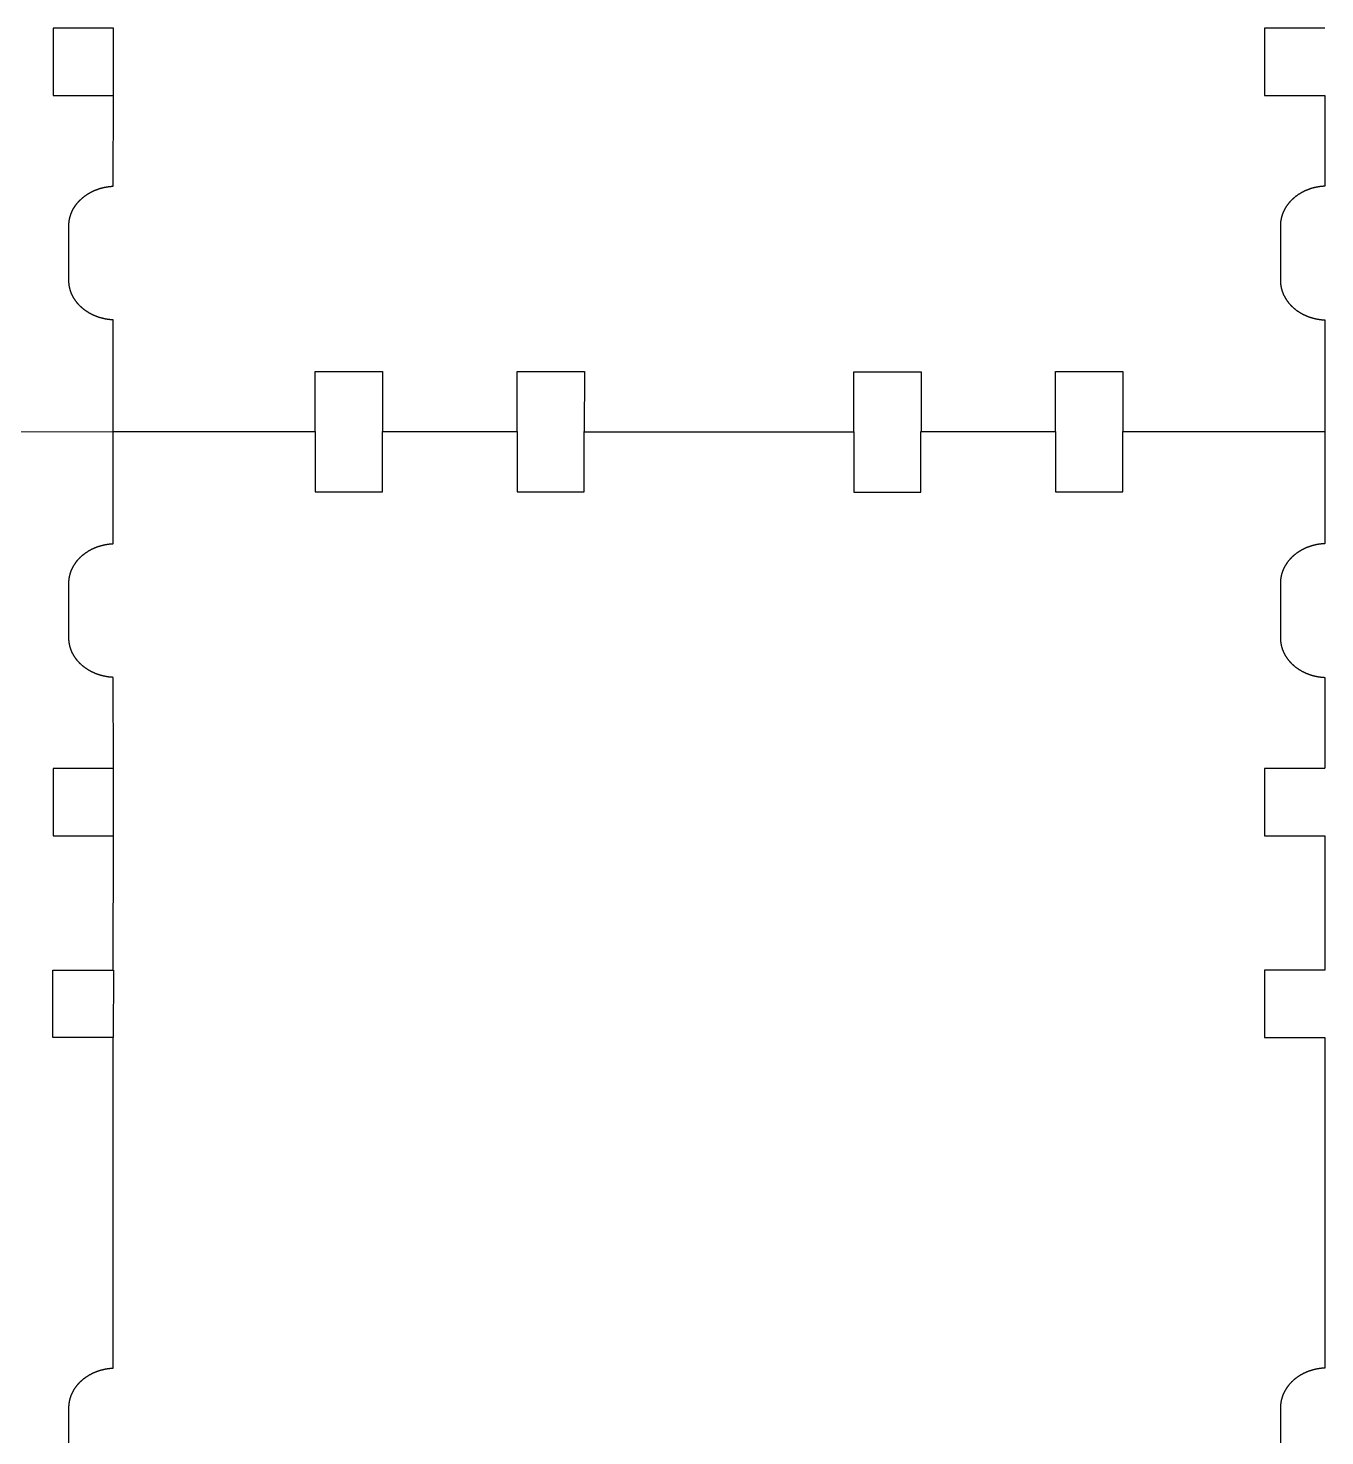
# Model space of a CAD drawing. Extents: x 0 to 268, y 0 to 354.
# Drawn here: x 194.5 to 259, y 70 to 140.1 of the extents above; entities that cross this region are included whole.
import ezdxf

# ---------------------------------------------------------------- set-up
doc = ezdxf.new("R2010")
doc.units = 0
doc.layers.get('DEFPOINTS').update_dxf_attribs({"color": 18, "linetype": 'CONTINUOUS'})

msp = doc.modelspace()

# ---------------------------------------------------------------- linework, layer by layer
at = {"layer": 'DEFPOINTS'}
msp.add_lwpolyline([(198.737, 140.075), (195.736, 140.075), (195.736, 136.728), (198.736, 136.728)], close=True, dxfattribs=at)
for points in [[(259.031, 140.075), (256.031, 140.075), (256.031, 136.728), (259.031, 136.728), (259.027, 132.211), (259.013, 132.21), (258.998, 132.21), (258.984, 132.209), (258.97, 132.208), (258.955, 132.207), (258.941, 132.206), (258.927, 132.205), (258.912, 132.203), (258.898, 132.202), (258.884, 132.201), (258.87, 132.199), (258.855, 132.198), (258.841, 132.196), (258.827, 132.194), (258.813, 132.193), (258.799, 132.191), (258.785, 132.189), (258.771, 132.187), (258.757, 132.185), (258.743, 132.183), (258.729, 132.181), (258.715, 132.179), (258.701, 132.177), (258.688, 132.174), (258.674, 132.172), (258.66, 132.169), (258.646, 132.167), (258.632, 132.164), (258.619, 132.161), (258.605, 132.159), (258.592, 132.156), (258.578, 132.153), (258.564, 132.15), (258.551, 132.147), (258.537, 132.144), (258.524, 132.141), (258.51, 132.138), (258.497, 132.134), (258.484, 132.131), (258.47, 132.128), (258.457, 132.124), (258.444, 132.121), (258.431, 132.117), (258.417, 132.113), (258.404, 132.11), (258.391, 132.106), (258.378, 132.102), (258.365, 132.098), (258.352, 132.094), (258.339, 132.09), (258.326, 132.086), (258.313, 132.082), (258.3, 132.078), (258.287, 132.073), (258.275, 132.069), (258.262, 132.065), (258.249, 132.06), (258.236, 132.056), (258.224, 132.051), (258.211, 132.046), (258.199, 132.042), (258.186, 132.037), (258.174, 132.032), (258.161, 132.027), (258.149, 132.022), (258.136, 132.017), (258.124, 132.012), (258.112, 132.007), (258.1, 132.002), (258.087, 131.996), (258.075, 131.991), (258.063, 131.986), (258.051, 131.98), (258.039, 131.975), (258.027, 131.969), (258.015, 131.964), (258.003, 131.958), (257.991, 131.952), (257.979, 131.947), (257.968, 131.941), (257.956, 131.935), (257.944, 131.929), (257.933, 131.923), (257.921, 131.917), (257.909, 131.911), (257.898, 131.905), (257.887, 131.899), (257.875, 131.892), (257.864, 131.886), (257.852, 131.88), (257.841, 131.873), (257.83, 131.867), (257.819, 131.86), (257.808, 131.854), (257.797, 131.847), (257.785, 131.84), (257.774, 131.833), (257.764, 131.827), (257.753, 131.82), (257.742, 131.813), (257.731, 131.806), (257.72, 131.799), (257.71, 131.792), (257.699, 131.785), (257.688, 131.778), (257.678, 131.77), (257.667, 131.763), (257.657, 131.756), (257.646, 131.748), (257.636, 131.741), (257.626, 131.734), (257.616, 131.726), (257.605, 131.718), (257.595, 131.711), (257.585, 131.703), (257.575, 131.696), (257.565, 131.688), (257.555, 131.68), (257.545, 131.672), (257.536, 131.664), (257.526, 131.656), (257.516, 131.648), (257.507, 131.64), (257.497, 131.632), (257.487, 131.624), (257.478, 131.616), (257.469, 131.608), (257.459, 131.599), (257.45, 131.591), (257.441, 131.583), (257.431, 131.574), (257.422, 131.566), (257.413, 131.557), (257.404, 131.549), (257.395, 131.54), (257.386, 131.531), (257.378, 131.523), (257.369, 131.514), (257.36, 131.505), (257.351, 131.496), (257.343, 131.488), (257.334, 131.479), (257.326, 131.47), (257.317, 131.461), (257.309, 131.452), (257.301, 131.443), (257.292, 131.434), (257.284, 131.424), (257.276, 131.415), (257.268, 131.406), (257.26, 131.397), (257.252, 131.387), (257.244, 131.378), (257.236, 131.369), (257.229, 131.359), (257.221, 131.35), (257.213, 131.34), (257.206, 131.331), (257.198, 131.321), (257.191, 131.311), (257.183, 131.302), (257.176, 131.292), (257.169, 131.282), (257.162, 131.272), (257.155, 131.263), (257.148, 131.253), (257.141, 131.243), (257.134, 131.233), (257.127, 131.223), (257.12, 131.213), (257.113, 131.203), (257.107, 131.193), (257.1, 131.182), (257.094, 131.172), (257.087, 131.162), (257.081, 131.152), (257.075, 131.142), (257.068, 131.131), (257.062, 131.121), (257.056, 131.111), (257.05, 131.1), (257.044, 131.09), (257.038, 131.079), (257.033, 131.069), (257.027, 131.058), (257.021, 131.047), (257.016, 131.037), (257.01, 131.026), (257.005, 131.016), (256.999, 131.005), (256.994, 130.994), (256.989, 130.983), (256.983, 130.972), (256.978, 130.962), (256.973, 130.951), (256.968, 130.94), (256.964, 130.929), (256.959, 130.918), (256.954, 130.907), (256.949, 130.896), (256.945, 130.885), (256.94, 130.874), (256.936, 130.862), (256.932, 130.851), (256.927, 130.84), (256.923, 130.829), (256.919, 130.818), (256.915, 130.806), (256.911, 130.795), (256.907, 130.784), (256.903, 130.772), (256.9, 130.761), (256.896, 130.75), (256.892, 130.738), (256.889, 130.727), (256.886, 130.715), (256.882, 130.704), (256.879, 130.692), (256.876, 130.68), (256.873, 130.669), (256.87, 130.657), (256.867, 130.645), (256.864, 130.634), (256.861, 130.622), (256.858, 130.61), (256.856, 130.599), (256.853, 130.587), (256.851, 130.575), (256.849, 130.563), (256.846, 130.551), (256.844, 130.539), (256.842, 130.527), (256.84, 130.515), (256.838, 130.503), (256.836, 130.491), (256.834, 130.479), (256.833, 130.467), (256.831, 130.455), (256.83, 130.443), (256.828, 130.431), (256.827, 130.419), (256.825, 130.407), (256.824, 130.395), (256.823, 130.383), (256.822, 130.37), (256.821, 130.358), (256.82, 130.346), (256.82, 130.334), (256.819, 130.321), (256.818, 130.309), (256.818, 130.297), (256.818, 130.284), (256.817, 130.272), (256.817, 130.26), (256.817, 130.247), (256.817, 130.235), (256.817, 127.535), (256.817, 127.523), (256.817, 127.511), (256.817, 127.498), (256.818, 127.486), (256.818, 127.473), (256.818, 127.461), (256.819, 127.449), (256.82, 127.436), (256.82, 127.424), (256.821, 127.412), (256.822, 127.4), (256.823, 127.387), (256.824, 127.375), (256.825, 127.363), (256.827, 127.351), (256.828, 127.339), (256.83, 127.327), (256.831, 127.315), (256.833, 127.303), (256.834, 127.291), (256.836, 127.279), (256.838, 127.267), (256.84, 127.255), (256.842, 127.243), (256.844, 127.231), (256.846, 127.219), (256.849, 127.207), (256.851, 127.195), (256.853, 127.183), (256.856, 127.172), (256.858, 127.16), (256.861, 127.148), (256.864, 127.136), (256.867, 127.125), (256.87, 127.113), (256.873, 127.101), (256.876, 127.09), (256.879, 127.078), (256.882, 127.067), (256.886, 127.055), (256.889, 127.043), (256.892, 127.032), (256.896, 127.021), (256.9, 127.009), (256.903, 126.998), (256.907, 126.986), (256.911, 126.975), (256.915, 126.964), (256.919, 126.952), (256.923, 126.941), (256.927, 126.93), (256.932, 126.919), (256.936, 126.908), (256.94, 126.896), (256.945, 126.885), (256.949, 126.874), (256.954, 126.863), (256.959, 126.852), (256.964, 126.841), (256.968, 126.83), (256.973, 126.819), (256.978, 126.808), (256.983, 126.798), (256.989, 126.787), (256.994, 126.776), (256.999, 126.765), (257.005, 126.755), (257.01, 126.744), (257.016, 126.733), (257.021, 126.723), (257.027, 126.712), (257.033, 126.701), (257.038, 126.691), (257.044, 126.68), (257.05, 126.67), (257.056, 126.66), (257.062, 126.649), (257.068, 126.639), (257.075, 126.628), (257.081, 126.618), (257.087, 126.608), (257.094, 126.598), (257.1, 126.588), (257.107, 126.577), (257.113, 126.567), (257.12, 126.557), (257.127, 126.547), (257.134, 126.537), (257.141, 126.527), (257.148, 126.517), (257.155, 126.508), (257.162, 126.498), (257.169, 126.488), (257.176, 126.478), (257.183, 126.468), (257.191, 126.459), (257.198, 126.449), (257.206, 126.439), (257.213, 126.43), (257.221, 126.42), (257.229, 126.411), (257.236, 126.401), (257.244, 126.392), (257.252, 126.383), (257.26, 126.373), (257.268, 126.364), (257.276, 126.355), (257.284, 126.346), (257.292, 126.337), (257.301, 126.327), (257.309, 126.318), (257.317, 126.309), (257.326, 126.3), (257.334, 126.291), (257.343, 126.282), (257.351, 126.274), (257.36, 126.265), (257.369, 126.256), (257.378, 126.247), (257.386, 126.239), (257.395, 126.23), (257.404, 126.221), (257.413, 126.213), (257.422, 126.204), (257.431, 126.196), (257.441, 126.187), (257.45, 126.179), (257.459, 126.171), (257.469, 126.162), (257.478, 126.154), (257.487, 126.146), (257.497, 126.138), (257.507, 126.13), (257.516, 126.122), (257.526, 126.114), (257.536, 126.106), (257.546, 126.098), (257.555, 126.09), (257.565, 126.082), (257.575, 126.075), (257.585, 126.067), (257.595, 126.059), (257.605, 126.052), (257.616, 126.044), (257.626, 126.036), (257.636, 126.029), (257.647, 126.022), (257.657, 126.014), (257.667, 126.007), (257.678, 126), (257.688, 125.992), (257.699, 125.985), (257.71, 125.978), (257.72, 125.971), (257.731, 125.964), (257.742, 125.957), (257.753, 125.95), (257.764, 125.943), (257.775, 125.937), (257.786, 125.93), (257.797, 125.923), (257.808, 125.917), (257.819, 125.91), (257.83, 125.903), (257.841, 125.897), (257.852, 125.89), (257.864, 125.884), (257.875, 125.878), (257.887, 125.872), (257.898, 125.865), (257.91, 125.859), (257.921, 125.853), (257.933, 125.847), (257.944, 125.841), (257.956, 125.835), (257.968, 125.829), (257.979, 125.823), (257.991, 125.818), (258.003, 125.812), (258.015, 125.806), (258.027, 125.801), (258.039, 125.795), (258.051, 125.79), (258.063, 125.784), (258.075, 125.779), (258.087, 125.774), (258.1, 125.768), (258.112, 125.763), (258.124, 125.758), (258.136, 125.753), (258.149, 125.748), (258.161, 125.743), (258.174, 125.738), (258.186, 125.733), (258.199, 125.728), (258.211, 125.724), (258.224, 125.719), (258.236, 125.714), (258.249, 125.71), (258.262, 125.705), (258.275, 125.701), (258.287, 125.697), (258.3, 125.692), (258.313, 125.688), (258.326, 125.684), (258.339, 125.68), (258.352, 125.676), (258.365, 125.672), (258.378, 125.668), (258.391, 125.664), (258.404, 125.66), (258.417, 125.657), (258.431, 125.653), (258.444, 125.649), (258.457, 125.646), (258.47, 125.642), (258.484, 125.639), (258.497, 125.636), (258.51, 125.632), (258.524, 125.629), (258.537, 125.626), (258.551, 125.623), (258.564, 125.62), (258.578, 125.617), (258.592, 125.614), (258.605, 125.611), (258.619, 125.609), (258.632, 125.606), (258.646, 125.603), (258.66, 125.601), (258.674, 125.598), (258.688, 125.596), (258.701, 125.593), (258.715, 125.591), (258.729, 125.589), (258.743, 125.587), (258.757, 125.585), (258.771, 125.583), (258.785, 125.581), (258.799, 125.579), (258.813, 125.577), (258.827, 125.576), (258.841, 125.574), (258.855, 125.572), (258.87, 125.571), (258.884, 125.569), (258.898, 125.568), (258.912, 125.567), (258.927, 125.565), (258.941, 125.564), (258.955, 125.563), (258.97, 125.562), (258.984, 125.561), (258.998, 125.56), (259.013, 125.56), (259.027, 125.559), (259.027, 119.993), (259.027, 119.993), (259.027, 114.428), (259.013, 114.427), (258.998, 114.426), (258.984, 114.425), (258.97, 114.424), (258.955, 114.423), (258.941, 114.422), (258.927, 114.421), (258.912, 114.42), (258.898, 114.419), (258.884, 114.417), (258.87, 114.416), (258.855, 114.414), (258.841, 114.413), (258.827, 114.411), (258.813, 114.409), (258.799, 114.407), (258.785, 114.406), (258.771, 114.404), (258.757, 114.402), (258.743, 114.4), (258.729, 114.398), (258.715, 114.395), (258.701, 114.393), (258.688, 114.391), (258.674, 114.388), (258.66, 114.386), (258.646, 114.383), (258.632, 114.381), (258.619, 114.378), (258.605, 114.375), (258.592, 114.372), (258.578, 114.37), (258.564, 114.367), (258.551, 114.364), (258.537, 114.361), (258.524, 114.357), (258.51, 114.354), (258.497, 114.351), (258.484, 114.348), (258.47, 114.344), (258.457, 114.341), (258.444, 114.337), (258.431, 114.334), (258.417, 114.33), (258.404, 114.326), (258.391, 114.322), (258.378, 114.319), (258.365, 114.315), (258.352, 114.311), (258.339, 114.307), (258.326, 114.303), (258.313, 114.298), (258.3, 114.294), (258.287, 114.29), (258.275, 114.285), (258.262, 114.281), (258.249, 114.277), (258.236, 114.272), (258.224, 114.267), (258.211, 114.263), (258.199, 114.258), (258.186, 114.253), (258.174, 114.248), (258.161, 114.244), (258.149, 114.239), (258.136, 114.234), (258.124, 114.229), (258.112, 114.223), (258.1, 114.218), (258.087, 114.213), (258.075, 114.208), (258.063, 114.202), (258.051, 114.197), (258.039, 114.191), (258.027, 114.186), (258.015, 114.18), (258.003, 114.175), (257.991, 114.169), (257.979, 114.163), (257.968, 114.157), (257.956, 114.151), (257.944, 114.146), (257.933, 114.14), (257.921, 114.133), (257.91, 114.127), (257.898, 114.121), (257.887, 114.115), (257.875, 114.109), (257.864, 114.102), (257.852, 114.096), (257.841, 114.09), (257.83, 114.083), (257.819, 114.077), (257.808, 114.07), (257.797, 114.063), (257.786, 114.057), (257.775, 114.05), (257.764, 114.043), (257.753, 114.036), (257.742, 114.029), (257.731, 114.022), (257.72, 114.015), (257.71, 114.008), (257.699, 114.001), (257.688, 113.994), (257.678, 113.987), (257.667, 113.98), (257.657, 113.972), (257.647, 113.965), (257.636, 113.958), (257.626, 113.95), (257.616, 113.943), (257.605, 113.935), (257.595, 113.927), (257.585, 113.92), (257.575, 113.912), (257.565, 113.904), (257.555, 113.896), (257.546, 113.889), (257.536, 113.881), (257.526, 113.873), (257.516, 113.865), (257.507, 113.857), (257.497, 113.849), (257.487, 113.84), (257.478, 113.832), (257.469, 113.824), (257.459, 113.816), (257.45, 113.807), (257.441, 113.799), (257.431, 113.791), (257.422, 113.782), (257.413, 113.774), (257.404, 113.765), (257.395, 113.757), (257.386, 113.748), (257.378, 113.739), (257.369, 113.73), (257.36, 113.722), (257.351, 113.713), (257.343, 113.704), (257.334, 113.695), (257.326, 113.686), (257.317, 113.677), (257.309, 113.668), (257.301, 113.659), (257.292, 113.65), (257.284, 113.641), (257.276, 113.632), (257.268, 113.622), (257.26, 113.613), (257.252, 113.604), (257.244, 113.594), (257.236, 113.585), (257.229, 113.576), (257.221, 113.566), (257.213, 113.557), (257.206, 113.547), (257.198, 113.537), (257.191, 113.528), (257.183, 113.518), (257.176, 113.508), (257.169, 113.499), (257.162, 113.489), (257.155, 113.479), (257.148, 113.469), (257.141, 113.459), (257.134, 113.449), (257.127, 113.439), (257.12, 113.429), (257.113, 113.419), (257.107, 113.409), (257.1, 113.399), (257.094, 113.389), (257.087, 113.379), (257.081, 113.368), (257.075, 113.358), (257.068, 113.348), (257.062, 113.337), (257.056, 113.327), (257.05, 113.317), (257.044, 113.306), (257.038, 113.296), (257.033, 113.285), (257.027, 113.275), (257.021, 113.264), (257.016, 113.253), (257.01, 113.243), (257.005, 113.232), (256.999, 113.221), (256.994, 113.211), (256.989, 113.2), (256.983, 113.189), (256.978, 113.178), (256.973, 113.167), (256.968, 113.156), (256.964, 113.145), (256.959, 113.134), (256.954, 113.123), (256.949, 113.112), (256.945, 113.101), (256.94, 113.09), (256.936, 113.079), (256.932, 113.068), (256.927, 113.057), (256.923, 113.045), (256.919, 113.034), (256.915, 113.023), (256.911, 113.012), (256.907, 113), (256.903, 112.989), (256.9, 112.977), (256.896, 112.966), (256.892, 112.955), (256.889, 112.943), (256.886, 112.932), (256.882, 112.92), (256.879, 112.908), (256.876, 112.897), (256.873, 112.885), (256.87, 112.874), (256.867, 112.862), (256.864, 112.85), (256.861, 112.839), (256.858, 112.827), (256.856, 112.815), (256.853, 112.803), (256.851, 112.791), (256.849, 112.78), (256.846, 112.768), (256.844, 112.756), (256.842, 112.744), (256.84, 112.732), (256.838, 112.72), (256.836, 112.708), (256.834, 112.696), (256.833, 112.684), (256.831, 112.672), (256.83, 112.66), (256.828, 112.648), (256.827, 112.636), (256.825, 112.623), (256.824, 112.611), (256.823, 112.599), (256.822, 112.587), (256.821, 112.575), (256.82, 112.562), (256.82, 112.55), (256.819, 112.538), (256.818, 112.525), (256.818, 112.513), (256.818, 112.501), (256.817, 112.488), (256.817, 112.476), (256.817, 112.464), (256.817, 112.451), (256.817, 109.752), (256.817, 109.739), (256.817, 109.727), (256.817, 109.715), (256.818, 109.702), (256.818, 109.69), (256.818, 109.678), (256.819, 109.665), (256.82, 109.653), (256.82, 109.641), (256.821, 109.628), (256.822, 109.616), (256.823, 109.604), (256.824, 109.592), (256.825, 109.58), (256.827, 109.567), (256.828, 109.555), (256.83, 109.543), (256.831, 109.531), (256.833, 109.519), (256.834, 109.507), (256.836, 109.495), (256.838, 109.483), (256.84, 109.471), (256.842, 109.459), (256.844, 109.447), (256.846, 109.435), (256.849, 109.423), (256.851, 109.412), (256.853, 109.4), (256.856, 109.388), (256.858, 109.376), (256.861, 109.364), (256.864, 109.353), (256.867, 109.341), (256.87, 109.329), (256.873, 109.318), (256.876, 109.306), (256.879, 109.295), (256.882, 109.283), (256.886, 109.271), (256.889, 109.26), (256.892, 109.248), (256.896, 109.237), (256.9, 109.226), (256.903, 109.214), (256.907, 109.203), (256.911, 109.191), (256.915, 109.18), (256.919, 109.169), (256.923, 109.158), (256.927, 109.146), (256.932, 109.135), (256.936, 109.124), (256.94, 109.113), (256.945, 109.102), (256.949, 109.091), (256.954, 109.08), (256.959, 109.069), (256.964, 109.058), (256.968, 109.047), (256.973, 109.036), (256.978, 109.025), (256.983, 109.014), (256.989, 109.003), (256.994, 108.992), (256.999, 108.982), (257.005, 108.971), (257.01, 108.96), (257.016, 108.95), (257.021, 108.939), (257.027, 108.928), (257.033, 108.918), (257.038, 108.907), (257.044, 108.897), (257.05, 108.886), (257.056, 108.876), (257.062, 108.866), (257.068, 108.855), (257.075, 108.845), (257.081, 108.835), (257.087, 108.824), (257.094, 108.814), (257.1, 108.804), (257.107, 108.794), (257.113, 108.784), (257.12, 108.774), (257.127, 108.764), (257.134, 108.754), (257.141, 108.744), (257.148, 108.734), (257.155, 108.724), (257.162, 108.714), (257.169, 108.704), (257.176, 108.695), (257.183, 108.685), (257.191, 108.675), (257.198, 108.666), (257.206, 108.656), (257.213, 108.646), (257.221, 108.637), (257.229, 108.627), (257.236, 108.618), (257.244, 108.609), (257.252, 108.599), (257.26, 108.59), (257.268, 108.581), (257.276, 108.571), (257.284, 108.562), (257.292, 108.553), (257.301, 108.544), (257.309, 108.535), (257.317, 108.526), (257.326, 108.517), (257.334, 108.508), (257.343, 108.499), (257.351, 108.49), (257.36, 108.481), (257.369, 108.473), (257.378, 108.464), (257.386, 108.455), (257.395, 108.446), (257.404, 108.438), (257.413, 108.429), (257.422, 108.421), (257.431, 108.412), (257.441, 108.404), (257.45, 108.396), (257.459, 108.387), (257.469, 108.379), (257.478, 108.371), (257.487, 108.363), (257.497, 108.354), (257.507, 108.346), (257.516, 108.338), (257.526, 108.33), (257.536, 108.322), (257.545, 108.314), (257.555, 108.307), (257.565, 108.299), (257.575, 108.291), (257.585, 108.283), (257.595, 108.276), (257.605, 108.268), (257.616, 108.26), (257.626, 108.253), (257.636, 108.245), (257.646, 108.238), (257.657, 108.231), (257.667, 108.223), (257.678, 108.216), (257.688, 108.209), (257.699, 108.202), (257.71, 108.195), (257.72, 108.188), (257.731, 108.181), (257.742, 108.174), (257.753, 108.167), (257.764, 108.16), (257.774, 108.153), (257.785, 108.146), (257.797, 108.14), (257.808, 108.133), (257.819, 108.126), (257.83, 108.12), (257.841, 108.113), (257.852, 108.107), (257.864, 108.101), (257.875, 108.094), (257.887, 108.088), (257.898, 108.082), (257.909, 108.076), (257.921, 108.07), (257.933, 108.063), (257.944, 108.057), (257.956, 108.052), (257.968, 108.046), (257.979, 108.04), (257.991, 108.034), (258.003, 108.028), (258.015, 108.023), (258.027, 108.017), (258.039, 108.012), (258.051, 108.006), (258.063, 108.001), (258.075, 107.995), (258.087, 107.99), (258.1, 107.985), (258.112, 107.98), (258.124, 107.974), (258.136, 107.969), (258.149, 107.964), (258.161, 107.959), (258.174, 107.955), (258.186, 107.95), (258.199, 107.945), (258.211, 107.94), (258.224, 107.936), (258.236, 107.931), (258.249, 107.926), (258.262, 107.922), (258.275, 107.918), (258.287, 107.913), (258.3, 107.909), (258.313, 107.905), (258.326, 107.9), (258.339, 107.896), (258.352, 107.892), (258.365, 107.888), (258.378, 107.884), (258.391, 107.881), (258.404, 107.877), (258.417, 107.873), (258.431, 107.869), (258.444, 107.866), (258.457, 107.862), (258.47, 107.859), (258.484, 107.855), (258.497, 107.852), (258.51, 107.849), (258.524, 107.846), (258.537, 107.842), (258.551, 107.839), (258.564, 107.836), (258.578, 107.833), (258.592, 107.831), (258.605, 107.828), (258.619, 107.825), (258.632, 107.822), (258.646, 107.82), (258.66, 107.817), (258.674, 107.815), (258.688, 107.812), (258.701, 107.81), (258.715, 107.808), (258.729, 107.805), (258.743, 107.803), (258.757, 107.801), (258.771, 107.799), (258.785, 107.797), (258.799, 107.796), (258.813, 107.794), (258.827, 107.792), (258.841, 107.79), (258.855, 107.789), (258.87, 107.787), (258.884, 107.786), (258.898, 107.784), (258.912, 107.783), (258.927, 107.782), (258.941, 107.781), (258.955, 107.78), (258.97, 107.779), (258.984, 107.778), (258.998, 107.777), (259.013, 107.776), (259.027, 107.775), (259.031, 103.258)], [(198.736, 103.258), (198.732, 107.775), (198.717, 107.776), (198.703, 107.777), (198.688, 107.778), (198.674, 107.779), (198.66, 107.78), (198.645, 107.781), (198.631, 107.782), (198.617, 107.783), (198.602, 107.784), (198.588, 107.786), (198.574, 107.787), (198.56, 107.789), (198.546, 107.79), (198.531, 107.792), (198.517, 107.794), (198.503, 107.796), (198.489, 107.797), (198.475, 107.799), (198.461, 107.801), (198.447, 107.803), (198.433, 107.805), (198.42, 107.808), (198.406, 107.81), (198.392, 107.812), (198.378, 107.815), (198.364, 107.817), (198.35, 107.82), (198.337, 107.822), (198.323, 107.825), (198.309, 107.828), (198.296, 107.831), (198.282, 107.833), (198.269, 107.836), (198.255, 107.839), (198.242, 107.842), (198.228, 107.846), (198.215, 107.849), (198.201, 107.852), (198.188, 107.855), (198.175, 107.859), (198.161, 107.862), (198.148, 107.866), (198.135, 107.869), (198.122, 107.873), (198.109, 107.877), (198.095, 107.881), (198.082, 107.884), (198.069, 107.888), (198.056, 107.892), (198.043, 107.896), (198.03, 107.9), (198.017, 107.905), (198.005, 107.909), (197.992, 107.913), (197.979, 107.918), (197.966, 107.922), (197.953, 107.926), (197.941, 107.931), (197.928, 107.936), (197.916, 107.94), (197.903, 107.945), (197.89, 107.95), (197.878, 107.955), (197.866, 107.959), (197.853, 107.964), (197.841, 107.969), (197.828, 107.974), (197.816, 107.98), (197.804, 107.985), (197.792, 107.99), (197.78, 107.995), (197.767, 108.001), (197.755, 108.006), (197.743, 108.012), (197.731, 108.017), (197.719, 108.023), (197.707, 108.028), (197.696, 108.034), (197.684, 108.04), (197.672, 108.046), (197.66, 108.052), (197.649, 108.057), (197.637, 108.063), (197.625, 108.07), (197.614, 108.076), (197.602, 108.082), (197.591, 108.088), (197.579, 108.094), (197.568, 108.101), (197.557, 108.107), (197.545, 108.113), (197.534, 108.12), (197.523, 108.126), (197.512, 108.133), (197.501, 108.14), (197.49, 108.146), (197.479, 108.153), (197.468, 108.16), (197.457, 108.167), (197.446, 108.174), (197.435, 108.181), (197.425, 108.188), (197.414, 108.195), (197.403, 108.202), (197.393, 108.209), (197.382, 108.216), (197.372, 108.223), (197.361, 108.231), (197.351, 108.238), (197.34, 108.245), (197.33, 108.253), (197.32, 108.26), (197.31, 108.268), (197.3, 108.276), (197.29, 108.283), (197.28, 108.291), (197.27, 108.299), (197.26, 108.307), (197.25, 108.314), (197.24, 108.322), (197.23, 108.33), (197.221, 108.338), (197.211, 108.346), (197.201, 108.354), (197.192, 108.363), (197.182, 108.371), (197.173, 108.379), (197.164, 108.387), (197.154, 108.396), (197.145, 108.404), (197.136, 108.412), (197.127, 108.421), (197.118, 108.429), (197.109, 108.438), (197.1, 108.446), (197.091, 108.455), (197.082, 108.464), (197.073, 108.473), (197.064, 108.481), (197.056, 108.49), (197.047, 108.499), (197.038, 108.508), (197.03, 108.517), (197.022, 108.526), (197.013, 108.535), (197.005, 108.544), (196.997, 108.553), (196.988, 108.562), (196.98, 108.571), (196.972, 108.581), (196.964, 108.59), (196.956, 108.599), (196.948, 108.609), (196.941, 108.618), (196.933, 108.627), (196.925, 108.637), (196.918, 108.646), (196.91, 108.656), (196.903, 108.666), (196.895, 108.675), (196.888, 108.685), (196.88, 108.695), (196.873, 108.704), (196.866, 108.714), (196.859, 108.724), (196.852, 108.734), (196.845, 108.744), (196.838, 108.754), (196.831, 108.764), (196.824, 108.774), (196.818, 108.784), (196.811, 108.794), (196.805, 108.804), (196.798, 108.814), (196.792, 108.824), (196.785, 108.835), (196.779, 108.845), (196.773, 108.855), (196.767, 108.866), (196.76, 108.876), (196.754, 108.886), (196.748, 108.897), (196.743, 108.907), (196.737, 108.918), (196.731, 108.928), (196.725, 108.939), (196.72, 108.95), (196.714, 108.96), (196.709, 108.971), (196.703, 108.982), (196.698, 108.992), (196.693, 109.003), (196.688, 109.014), (196.683, 109.025), (196.678, 109.036), (196.673, 109.047), (196.668, 109.058), (196.663, 109.069), (196.658, 109.08), (196.654, 109.091), (196.649, 109.102), (196.645, 109.113), (196.64, 109.124), (196.636, 109.135), (196.632, 109.146), (196.628, 109.158), (196.623, 109.169), (196.619, 109.18), (196.615, 109.191), (196.612, 109.203), (196.608, 109.214), (196.604, 109.226), (196.6, 109.237), (196.597, 109.248), (196.593, 109.26), (196.59, 109.271), (196.587, 109.283), (196.583, 109.295), (196.58, 109.306), (196.577, 109.318), (196.574, 109.329), (196.571, 109.341), (196.568, 109.353), (196.565, 109.364), (196.563, 109.376), (196.56, 109.388), (196.558, 109.4), (196.555, 109.412), (196.553, 109.423), (196.551, 109.435), (196.548, 109.447), (196.546, 109.459), (196.544, 109.471), (196.542, 109.483), (196.54, 109.495), (196.539, 109.507), (196.537, 109.519), (196.535, 109.531), (196.534, 109.543), (196.532, 109.555), (196.531, 109.567), (196.53, 109.58), (196.529, 109.592), (196.527, 109.604), (196.526, 109.616), (196.526, 109.628), (196.525, 109.641), (196.524, 109.653), (196.523, 109.665), (196.523, 109.678), (196.522, 109.69), (196.522, 109.702), (196.522, 109.715), (196.521, 109.727), (196.521, 109.739), (196.521, 109.752), (196.521, 112.451), (196.521, 112.464), (196.521, 112.476), (196.522, 112.488), (196.522, 112.501), (196.522, 112.513), (196.523, 112.525), (196.523, 112.538), (196.524, 112.55), (196.525, 112.562), (196.526, 112.575), (196.526, 112.587), (196.527, 112.599), (196.529, 112.611), (196.53, 112.623), (196.531, 112.636), (196.532, 112.648), (196.534, 112.66), (196.535, 112.672), (196.537, 112.684), (196.539, 112.696), (196.54, 112.708), (196.542, 112.72), (196.544, 112.732), (196.546, 112.744), (196.548, 112.756), (196.551, 112.768), (196.553, 112.78), (196.555, 112.791), (196.558, 112.803), (196.56, 112.815), (196.563, 112.827), (196.565, 112.839), (196.568, 112.85), (196.571, 112.862), (196.574, 112.874), (196.577, 112.885), (196.58, 112.897), (196.583, 112.908), (196.587, 112.92), (196.59, 112.932), (196.593, 112.943), (196.597, 112.955), (196.6, 112.966), (196.604, 112.977), (196.608, 112.989), (196.612, 113), (196.615, 113.012), (196.619, 113.023), (196.623, 113.034), (196.628, 113.045), (196.632, 113.057), (196.636, 113.068), (196.64, 113.079), (196.645, 113.09), (196.649, 113.101), (196.654, 113.112), (196.658, 113.123), (196.663, 113.134), (196.668, 113.145), (196.673, 113.156), (196.678, 113.167), (196.683, 113.178), (196.688, 113.189), (196.693, 113.2), (196.698, 113.211), (196.703, 113.221), (196.709, 113.232), (196.714, 113.243), (196.72, 113.253), (196.725, 113.264), (196.731, 113.275), (196.737, 113.285), (196.743, 113.296), (196.748, 113.306), (196.754, 113.317), (196.76, 113.327), (196.767, 113.337), (196.773, 113.348), (196.779, 113.358), (196.785, 113.368), (196.792, 113.379), (196.798, 113.389), (196.805, 113.399), (196.811, 113.409), (196.818, 113.419), (196.824, 113.429), (196.831, 113.439), (196.838, 113.449), (196.845, 113.459), (196.852, 113.469), (196.859, 113.479), (196.866, 113.489), (196.873, 113.499), (196.88, 113.508), (196.888, 113.518), (196.895, 113.528), (196.903, 113.537), (196.91, 113.547), (196.918, 113.557), (196.925, 113.566), (196.933, 113.576), (196.941, 113.585), (196.948, 113.594), (196.956, 113.604), (196.964, 113.613), (196.972, 113.622), (196.98, 113.632), (196.988, 113.641), (196.997, 113.65), (197.005, 113.659), (197.013, 113.668), (197.022, 113.677), (197.03, 113.686), (197.038, 113.695), (197.047, 113.704), (197.056, 113.713), (197.064, 113.722), (197.073, 113.73), (197.082, 113.739), (197.091, 113.748), (197.1, 113.757), (197.109, 113.765), (197.118, 113.774), (197.127, 113.782), (197.136, 113.791), (197.145, 113.799), (197.154, 113.807), (197.164, 113.816), (197.173, 113.824), (197.182, 113.832), (197.192, 113.84), (197.201, 113.849), (197.211, 113.857), (197.221, 113.865), (197.23, 113.873), (197.24, 113.881), (197.25, 113.889), (197.26, 113.896), (197.27, 113.904), (197.28, 113.912), (197.29, 113.92), (197.3, 113.927), (197.31, 113.935), (197.32, 113.943), (197.33, 113.95), (197.34, 113.958), (197.351, 113.965), (197.361, 113.972), (197.372, 113.98), (197.382, 113.987), (197.393, 113.994), (197.403, 114.001), (197.414, 114.008), (197.425, 114.015), (197.435, 114.022), (197.446, 114.029), (197.457, 114.036), (197.468, 114.043), (197.479, 114.05), (197.49, 114.057), (197.501, 114.063), (197.512, 114.07), (197.523, 114.077), (197.534, 114.083), (197.545, 114.09), (197.557, 114.096), (197.568, 114.102), (197.579, 114.109), (197.591, 114.115), (197.602, 114.121), (197.614, 114.127), (197.625, 114.133), (197.637, 114.14), (197.649, 114.146), (197.66, 114.151), (197.672, 114.157), (197.684, 114.163), (197.696, 114.169), (197.707, 114.175), (197.719, 114.18), (197.731, 114.186), (197.743, 114.191), (197.755, 114.197), (197.767, 114.202), (197.78, 114.208), (197.792, 114.213), (197.804, 114.218), (197.816, 114.223), (197.828, 114.229), (197.841, 114.234), (197.853, 114.239), (197.866, 114.244), (197.878, 114.248), (197.89, 114.253), (197.903, 114.258), (197.916, 114.263), (197.928, 114.267), (197.941, 114.272), (197.953, 114.277), (197.966, 114.281), (197.979, 114.285), (197.992, 114.29), (198.005, 114.294), (198.017, 114.298), (198.03, 114.303), (198.043, 114.307), (198.056, 114.311), (198.069, 114.315), (198.082, 114.319), (198.095, 114.322), (198.109, 114.326), (198.122, 114.33), (198.135, 114.334), (198.148, 114.337), (198.161, 114.341), (198.175, 114.344), (198.188, 114.348), (198.201, 114.351), (198.215, 114.354), (198.228, 114.357), (198.242, 114.361), (198.255, 114.364), (198.269, 114.367), (198.282, 114.37), (198.296, 114.372), (198.309, 114.375), (198.323, 114.378), (198.337, 114.381), (198.35, 114.383), (198.364, 114.386), (198.378, 114.388), (198.392, 114.391), (198.406, 114.393), (198.42, 114.395), (198.433, 114.398), (198.447, 114.4), (198.461, 114.402), (198.475, 114.404), (198.489, 114.406), (198.503, 114.407), (198.517, 114.409), (198.531, 114.411), (198.546, 114.413), (198.56, 114.414), (198.574, 114.416), (198.588, 114.417), (198.602, 114.419), (198.617, 114.42), (198.631, 114.421), (198.645, 114.422), (198.66, 114.423), (198.674, 114.424), (198.688, 114.425), (198.703, 114.426), (198.717, 114.427), (198.732, 114.428), (198.732, 119.993), (198.732, 119.993), (198.732, 125.559), (198.717, 125.56), (198.703, 125.56), (198.688, 125.561), (198.674, 125.562), (198.66, 125.563), (198.645, 125.564), (198.631, 125.565), (198.617, 125.567), (198.602, 125.568), (198.588, 125.569), (198.574, 125.571), (198.56, 125.572), (198.546, 125.574), (198.531, 125.576), (198.517, 125.577), (198.503, 125.579), (198.489, 125.581), (198.475, 125.583), (198.461, 125.585), (198.447, 125.587), (198.433, 125.589), (198.42, 125.591), (198.406, 125.593), (198.392, 125.596), (198.378, 125.598), (198.364, 125.601), (198.35, 125.603), (198.337, 125.606), (198.323, 125.609), (198.309, 125.611), (198.296, 125.614), (198.282, 125.617), (198.269, 125.62), (198.255, 125.623), (198.242, 125.626), (198.228, 125.629), (198.215, 125.632), (198.201, 125.636), (198.188, 125.639), (198.175, 125.642), (198.161, 125.646), (198.148, 125.649), (198.135, 125.653), (198.122, 125.657), (198.109, 125.66), (198.095, 125.664), (198.082, 125.668), (198.069, 125.672), (198.056, 125.676), (198.043, 125.68), (198.03, 125.684), (198.017, 125.688), (198.005, 125.692), (197.992, 125.697), (197.979, 125.701), (197.966, 125.705), (197.953, 125.71), (197.941, 125.714), (197.928, 125.719), (197.916, 125.724), (197.903, 125.728), (197.89, 125.733), (197.878, 125.738), (197.866, 125.743), (197.853, 125.748), (197.841, 125.753), (197.828, 125.758), (197.816, 125.763), (197.804, 125.768), (197.792, 125.774), (197.78, 125.779), (197.767, 125.784), (197.755, 125.79), (197.743, 125.795), (197.731, 125.801), (197.719, 125.806), (197.707, 125.812), (197.696, 125.818), (197.684, 125.823), (197.672, 125.829), (197.66, 125.835), (197.649, 125.841), (197.637, 125.847), (197.625, 125.853), (197.614, 125.859), (197.602, 125.865), (197.591, 125.872), (197.579, 125.878), (197.568, 125.884), (197.557, 125.89), (197.545, 125.897), (197.534, 125.903), (197.523, 125.91), (197.512, 125.917), (197.501, 125.923), (197.49, 125.93), (197.479, 125.937), (197.468, 125.943), (197.457, 125.95), (197.446, 125.957), (197.435, 125.964), (197.425, 125.971), (197.414, 125.978), (197.403, 125.985), (197.393, 125.992), (197.382, 126), (197.372, 126.007), (197.361, 126.014), (197.351, 126.022), (197.34, 126.029), (197.33, 126.036), (197.32, 126.044), (197.31, 126.052), (197.3, 126.059), (197.29, 126.067), (197.28, 126.075), (197.27, 126.082), (197.26, 126.09), (197.25, 126.098), (197.24, 126.106), (197.23, 126.114), (197.221, 126.122), (197.211, 126.13), (197.201, 126.138), (197.192, 126.146), (197.182, 126.154), (197.173, 126.162), (197.164, 126.171), (197.154, 126.179), (197.145, 126.187), (197.136, 126.196), (197.127, 126.204), (197.118, 126.213), (197.109, 126.221), (197.1, 126.23), (197.091, 126.239), (197.082, 126.247), (197.073, 126.256), (197.064, 126.265), (197.056, 126.274), (197.047, 126.282), (197.038, 126.291), (197.03, 126.3), (197.022, 126.309), (197.013, 126.318), (197.005, 126.327), (196.997, 126.337), (196.988, 126.346), (196.98, 126.355), (196.972, 126.364), (196.964, 126.373), (196.956, 126.383), (196.948, 126.392), (196.941, 126.401), (196.933, 126.411), (196.925, 126.42), (196.918, 126.43), (196.91, 126.439), (196.903, 126.449), (196.895, 126.459), (196.888, 126.468), (196.88, 126.478), (196.873, 126.488), (196.866, 126.498), (196.859, 126.508), (196.852, 126.517), (196.845, 126.527), (196.838, 126.537), (196.831, 126.547), (196.824, 126.557), (196.818, 126.567), (196.811, 126.577), (196.805, 126.588), (196.798, 126.598), (196.792, 126.608), (196.785, 126.618), (196.779, 126.628), (196.773, 126.639), (196.767, 126.649), (196.76, 126.66), (196.754, 126.67), (196.748, 126.68), (196.743, 126.691), (196.737, 126.701), (196.731, 126.712), (196.725, 126.723), (196.72, 126.733), (196.714, 126.744), (196.709, 126.755), (196.703, 126.765), (196.698, 126.776), (196.693, 126.787), (196.688, 126.798), (196.683, 126.808), (196.678, 126.819), (196.673, 126.83), (196.668, 126.841), (196.663, 126.852), (196.658, 126.863), (196.654, 126.874), (196.649, 126.885), (196.645, 126.896), (196.64, 126.908), (196.636, 126.919), (196.632, 126.93), (196.628, 126.941), (196.623, 126.952), (196.619, 126.964), (196.615, 126.975), (196.612, 126.986), (196.608, 126.998), (196.604, 127.009), (196.6, 127.021), (196.597, 127.032), (196.593, 127.043), (196.59, 127.055), (196.587, 127.067), (196.583, 127.078), (196.58, 127.09), (196.577, 127.101), (196.574, 127.113), (196.571, 127.125), (196.568, 127.136), (196.565, 127.148), (196.563, 127.16), (196.56, 127.172), (196.558, 127.183), (196.555, 127.195), (196.553, 127.207), (196.551, 127.219), (196.548, 127.231), (196.546, 127.243), (196.544, 127.255), (196.542, 127.267), (196.54, 127.279), (196.539, 127.291), (196.537, 127.303), (196.535, 127.315), (196.534, 127.327), (196.532, 127.339), (196.531, 127.351), (196.53, 127.363), (196.529, 127.375), (196.528, 127.387), (196.526, 127.4), (196.526, 127.412), (196.525, 127.424), (196.524, 127.436), (196.523, 127.449), (196.523, 127.461), (196.522, 127.473), (196.522, 127.486), (196.522, 127.498), (196.521, 127.511), (196.521, 127.523), (196.521, 127.535), (196.521, 130.235), (196.521, 130.247), (196.521, 130.26), (196.522, 130.272), (196.522, 130.284), (196.522, 130.297), (196.523, 130.309), (196.523, 130.321), (196.524, 130.334), (196.525, 130.346), (196.526, 130.358), (196.526, 130.37), (196.527, 130.383), (196.529, 130.395), (196.53, 130.407), (196.531, 130.419), (196.532, 130.431), (196.534, 130.443), (196.535, 130.455), (196.537, 130.467), (196.539, 130.479), (196.54, 130.491), (196.542, 130.503), (196.544, 130.515), (196.546, 130.527), (196.548, 130.539), (196.551, 130.551), (196.553, 130.563), (196.555, 130.575), (196.558, 130.587), (196.56, 130.599), (196.563, 130.61), (196.565, 130.622), (196.568, 130.634), (196.571, 130.645), (196.574, 130.657), (196.577, 130.669), (196.58, 130.68), (196.583, 130.692), (196.587, 130.704), (196.59, 130.715), (196.593, 130.727), (196.597, 130.738), (196.6, 130.75), (196.604, 130.761), (196.608, 130.772), (196.612, 130.784), (196.615, 130.795), (196.619, 130.806), (196.623, 130.818), (196.628, 130.829), (196.632, 130.84), (196.636, 130.851), (196.64, 130.862), (196.645, 130.874), (196.649, 130.885), (196.654, 130.896), (196.658, 130.907), (196.663, 130.918), (196.668, 130.929), (196.673, 130.94), (196.678, 130.951), (196.683, 130.962), (196.688, 130.972), (196.693, 130.983), (196.698, 130.994), (196.703, 131.005), (196.709, 131.016), (196.714, 131.026), (196.72, 131.037), (196.725, 131.047), (196.731, 131.058), (196.737, 131.069), (196.743, 131.079), (196.748, 131.09), (196.754, 131.1), (196.76, 131.111), (196.767, 131.121), (196.773, 131.131), (196.779, 131.142), (196.785, 131.152), (196.792, 131.162), (196.798, 131.172), (196.805, 131.182), (196.811, 131.193), (196.818, 131.203), (196.824, 131.213), (196.831, 131.223), (196.838, 131.233), (196.845, 131.243), (196.852, 131.253), (196.859, 131.263), (196.866, 131.272), (196.873, 131.282), (196.88, 131.292), (196.888, 131.302), (196.895, 131.311), (196.903, 131.321), (196.91, 131.331), (196.918, 131.34), (196.925, 131.35), (196.933, 131.359), (196.941, 131.369), (196.948, 131.378), (196.956, 131.387), (196.964, 131.397), (196.972, 131.406), (196.98, 131.415), (196.988, 131.424), (196.997, 131.434), (197.005, 131.443), (197.013, 131.452), (197.022, 131.461), (197.03, 131.47), (197.038, 131.479), (197.047, 131.488), (197.056, 131.496), (197.064, 131.505), (197.073, 131.514), (197.082, 131.523), (197.091, 131.531), (197.1, 131.54), (197.109, 131.549), (197.118, 131.557), (197.127, 131.566), (197.136, 131.574), (197.145, 131.583), (197.154, 131.591), (197.164, 131.599), (197.173, 131.608), (197.182, 131.616), (197.192, 131.624), (197.201, 131.632), (197.211, 131.64), (197.221, 131.648), (197.23, 131.656), (197.24, 131.664), (197.25, 131.672), (197.26, 131.68), (197.27, 131.688), (197.28, 131.696), (197.29, 131.703), (197.3, 131.711), (197.31, 131.718), (197.32, 131.726), (197.33, 131.734), (197.34, 131.741), (197.351, 131.748), (197.361, 131.756), (197.372, 131.763), (197.382, 131.77), (197.393, 131.778), (197.403, 131.785), (197.414, 131.792), (197.425, 131.799), (197.435, 131.806), (197.446, 131.813), (197.457, 131.82), (197.468, 131.827), (197.479, 131.833), (197.49, 131.84), (197.501, 131.847), (197.512, 131.854), (197.523, 131.86), (197.534, 131.867), (197.545, 131.873), (197.557, 131.88), (197.568, 131.886), (197.579, 131.892), (197.591, 131.899), (197.602, 131.905), (197.614, 131.911), (197.625, 131.917), (197.637, 131.923), (197.649, 131.929), (197.66, 131.935), (197.672, 131.941), (197.684, 131.947), (197.696, 131.952), (197.707, 131.958), (197.719, 131.964), (197.731, 131.969), (197.743, 131.975), (197.755, 131.98), (197.767, 131.986), (197.78, 131.991), (197.792, 131.996), (197.804, 132.002), (197.816, 132.007), (197.828, 132.012), (197.841, 132.017), (197.853, 132.022), (197.866, 132.027), (197.878, 132.032), (197.89, 132.037), (197.903, 132.042), (197.916, 132.046), (197.928, 132.051), (197.941, 132.056), (197.953, 132.06), (197.966, 132.065), (197.979, 132.069), (197.992, 132.073), (198.005, 132.078), (198.017, 132.082), (198.03, 132.086), (198.043, 132.09), (198.056, 132.094), (198.069, 132.098), (198.082, 132.102), (198.095, 132.106), (198.109, 132.11), (198.122, 132.113), (198.135, 132.117), (198.148, 132.121), (198.161, 132.124), (198.175, 132.128), (198.188, 132.131), (198.201, 132.134), (198.215, 132.138), (198.228, 132.141), (198.242, 132.144), (198.255, 132.147), (198.269, 132.15), (198.282, 132.153), (198.296, 132.156), (198.309, 132.159), (198.323, 132.161), (198.337, 132.164), (198.35, 132.167), (198.364, 132.169), (198.378, 132.172), (198.392, 132.174), (198.406, 132.177), (198.42, 132.179), (198.433, 132.181), (198.447, 132.183), (198.461, 132.185), (198.475, 132.187), (198.489, 132.189), (198.503, 132.191), (198.517, 132.193), (198.531, 132.194), (198.546, 132.196), (198.56, 132.198), (198.574, 132.199), (198.588, 132.201), (198.602, 132.202), (198.617, 132.203), (198.631, 132.205), (198.645, 132.206), (198.66, 132.207), (198.674, 132.208), (198.688, 132.209), (198.703, 132.21), (198.717, 132.21), (198.732, 132.211), (198.736, 136.728)], [(158.53, 119.993), (158.53, 122.993), (161.881, 122.993), (161.879, 119.998), (175.286, 119.998), (175.286, 116.998), (178.633, 116.998), (178.635, 120), (185.335, 120.002), (185.335, 117.002), (188.682, 117.002), (188.684, 120.004), (198.732, 119.998), (198.732, 119.993)], [(208.781, 119.989), (208.781, 122.989), (212.132, 122.989), (212.132, 119.989)], [(218.826, 119.993), (218.826, 122.993), (222.177, 122.993), (222.175, 119.998), (235.582, 119.998), (235.582, 116.998), (238.929, 116.998), (238.931, 120), (245.631, 120.002), (245.631, 117.002), (248.978, 117.002), (248.98, 120.004), (259.027, 120.006), (259.027, 120.01)], [(235.582, 119.981), (235.582, 122.981), (238.933, 122.981), (238.933, 119.981)], [(245.631, 119.985), (245.631, 122.985), (248.982, 122.985), (248.982, 119.985)], [(198.732, 120.01), (198.732, 120.01), (198.732, 120.01), (208.781, 120.006), (208.781, 117.006), (212.128, 117.006), (212.128, 120.01), (218.826, 120.006), (218.826, 117.006), (222.173, 117.006), (222.173, 120.01)], [(198.736, 93.213), (198.732, 89.866), (195.732, 89.866), (195.732, 93.213), (198.734, 93.213), (198.736, 99.899), (198.736, 103.246), (195.736, 103.246), (195.736, 99.899), (198.736, 99.899)], [(259.031, 103.246), (256.031, 103.246), (256.031, 99.899), (259.031, 99.899), (259.029, 93.213), (256.027, 93.213), (256.027, 89.866), (259.027, 89.866), (259.027, 73.412), (259.013, 73.411), (258.998, 73.41), (258.984, 73.409), (258.97, 73.408), (258.955, 73.407), (258.941, 73.406), (258.926, 73.405), (258.912, 73.404), (258.898, 73.403), (258.884, 73.401), (258.869, 73.4), (258.855, 73.398), (258.841, 73.397), (258.827, 73.395), (258.813, 73.393), (258.799, 73.392), (258.785, 73.39), (258.771, 73.388), (258.757, 73.386), (258.743, 73.384), (258.729, 73.382), (258.715, 73.38), (258.701, 73.377), (258.687, 73.375), (258.673, 73.373), (258.66, 73.37), (258.646, 73.368), (258.632, 73.365), (258.619, 73.362), (258.605, 73.359), (258.591, 73.357), (258.578, 73.354), (258.564, 73.351), (258.551, 73.348), (258.537, 73.345), (258.524, 73.342), (258.51, 73.338), (258.497, 73.335), (258.483, 73.332), (258.47, 73.328), (258.457, 73.325), (258.444, 73.321), (258.43, 73.318), (258.417, 73.314), (258.404, 73.31), (258.391, 73.307), (258.378, 73.303), (258.365, 73.299), (258.352, 73.295), (258.339, 73.291), (258.326, 73.287), (258.313, 73.283), (258.3, 73.278), (258.287, 73.274), (258.275, 73.27), (258.262, 73.265), (258.249, 73.261), (258.236, 73.256), (258.224, 73.252), (258.211, 73.247), (258.199, 73.242), (258.186, 73.237), (258.174, 73.233), (258.161, 73.228), (258.149, 73.223), (258.136, 73.218), (258.124, 73.213), (258.112, 73.207), (258.1, 73.202), (258.087, 73.197), (258.075, 73.192), (258.063, 73.186), (258.051, 73.181), (258.039, 73.175), (258.027, 73.17), (258.015, 73.164), (258.003, 73.158), (257.992, 73.153), (257.98, 73.147), (257.968, 73.141), (257.956, 73.135), (257.945, 73.129), (257.933, 73.123), (257.921, 73.117), (257.91, 73.111), (257.898, 73.105), (257.887, 73.099), (257.876, 73.092), (257.864, 73.086), (257.853, 73.08), (257.842, 73.073), (257.83, 73.067), (257.819, 73.06), (257.808, 73.054), (257.797, 73.047), (257.786, 73.04), (257.775, 73.033), (257.764, 73.027), (257.753, 73.02), (257.743, 73.013), (257.732, 73.006), (257.721, 72.999), (257.71, 72.992), (257.7, 72.985), (257.689, 72.977), (257.679, 72.97), (257.668, 72.963), (257.658, 72.956), (257.647, 72.948), (257.637, 72.941), (257.627, 72.933), (257.617, 72.926), (257.607, 72.918), (257.596, 72.91), (257.586, 72.903), (257.576, 72.895), (257.566, 72.887), (257.557, 72.879), (257.547, 72.872), (257.537, 72.864), (257.527, 72.856), (257.518, 72.848), (257.508, 72.84), (257.498, 72.831), (257.489, 72.823), (257.479, 72.815), (257.47, 72.807), (257.461, 72.799), (257.451, 72.79), (257.442, 72.782), (257.433, 72.773), (257.424, 72.765), (257.415, 72.756), (257.406, 72.748), (257.397, 72.739), (257.388, 72.73), (257.379, 72.722), (257.371, 72.713), (257.362, 72.704), (257.353, 72.695), (257.345, 72.686), (257.336, 72.678), (257.328, 72.669), (257.319, 72.66), (257.311, 72.651), (257.303, 72.641), (257.294, 72.632), (257.286, 72.623), (257.278, 72.614), (257.27, 72.605), (257.262, 72.595), (257.254, 72.586), (257.246, 72.577), (257.239, 72.567), (257.231, 72.558), (257.223, 72.548), (257.216, 72.539), (257.208, 72.529), (257.201, 72.519), (257.193, 72.51), (257.186, 72.5), (257.179, 72.49), (257.171, 72.48), (257.164, 72.471), (257.157, 72.461), (257.15, 72.451), (257.143, 72.441), (257.136, 72.431), (257.13, 72.421), (257.123, 72.411), (257.116, 72.401), (257.11, 72.391), (257.103, 72.381), (257.097, 72.37), (257.09, 72.36), (257.084, 72.35), (257.078, 72.34), (257.071, 72.329), (257.065, 72.319), (257.059, 72.308), (257.053, 72.298), (257.047, 72.287), (257.041, 72.277), (257.036, 72.266), (257.03, 72.256), (257.024, 72.245), (257.019, 72.235), (257.013, 72.224), (257.008, 72.213), (257.002, 72.202), (256.997, 72.192), (256.992, 72.181), (256.987, 72.17), (256.982, 72.159), (256.977, 72.148), (256.972, 72.137), (256.967, 72.126), (256.962, 72.115), (256.958, 72.104), (256.953, 72.093), (256.948, 72.082), (256.944, 72.071), (256.94, 72.06), (256.935, 72.049), (256.931, 72.037), (256.927, 72.026), (256.923, 72.015), (256.919, 72.004), (256.915, 71.992), (256.911, 71.981), (256.907, 71.969), (256.903, 71.958), (256.9, 71.947), (256.896, 71.935), (256.893, 71.924), (256.889, 71.912), (256.886, 71.9), (256.883, 71.889), (256.88, 71.877), (256.877, 71.866), (256.874, 71.854), (256.871, 71.842), (256.868, 71.831), (256.865, 71.819), (256.862, 71.807), (256.86, 71.795), (256.857, 71.783), (256.855, 71.772), (256.853, 71.76), (256.85, 71.748), (256.848, 71.736), (256.846, 71.724), (256.844, 71.712), (256.842, 71.7), (256.84, 71.688), (256.838, 71.676), (256.837, 71.664), (256.835, 71.652), (256.834, 71.64), (256.832, 71.628), (256.831, 71.616), (256.83, 71.603), (256.828, 71.591), (256.827, 71.579), (256.826, 71.567), (256.825, 71.555), (256.825, 71.542), (256.824, 71.53), (256.823, 71.518), (256.823, 71.505), (256.822, 71.493), (256.822, 71.481), (256.821, 71.468), (256.821, 71.456), (256.821, 71.443), (256.821, 71.431), (256.817, 68.736)], [(196.521, 68.736), (196.525, 71.431), (196.525, 71.443), (196.525, 71.456), (196.526, 71.468), (196.526, 71.481), (196.526, 71.493), (196.527, 71.505), (196.527, 71.518), (196.528, 71.53), (196.529, 71.542), (196.53, 71.555), (196.531, 71.567), (196.532, 71.579), (196.533, 71.591), (196.534, 71.603), (196.535, 71.616), (196.537, 71.628), (196.538, 71.64), (196.539, 71.652), (196.541, 71.664), (196.543, 71.676), (196.545, 71.688), (196.546, 71.7), (196.548, 71.712), (196.55, 71.724), (196.552, 71.736), (196.555, 71.748), (196.557, 71.76), (196.559, 71.772), (196.562, 71.783), (196.564, 71.795), (196.567, 71.807), (196.569, 71.819), (196.572, 71.831), (196.575, 71.842), (196.578, 71.854), (196.581, 71.866), (196.584, 71.877), (196.587, 71.889), (196.59, 71.9), (196.594, 71.912), (196.597, 71.924), (196.601, 71.935), (196.604, 71.947), (196.608, 71.958), (196.611, 71.969), (196.615, 71.981), (196.619, 71.992), (196.623, 72.004), (196.627, 72.015), (196.631, 72.026), (196.635, 72.037), (196.64, 72.049), (196.644, 72.06), (196.648, 72.071), (196.653, 72.082), (196.657, 72.093), (196.662, 72.104), (196.667, 72.115), (196.671, 72.126), (196.676, 72.137), (196.681, 72.148), (196.686, 72.159), (196.691, 72.17), (196.696, 72.181), (196.701, 72.192), (196.707, 72.202), (196.712, 72.213), (196.718, 72.224), (196.723, 72.235), (196.729, 72.245), (196.734, 72.256), (196.74, 72.266), (196.746, 72.277), (196.752, 72.287), (196.757, 72.298), (196.763, 72.308), (196.77, 72.319), (196.776, 72.329), (196.782, 72.34), (196.788, 72.35), (196.794, 72.36), (196.801, 72.37), (196.807, 72.381), (196.814, 72.391), (196.82, 72.401), (196.827, 72.411), (196.834, 72.421), (196.841, 72.431), (196.848, 72.441), (196.855, 72.451), (196.862, 72.461), (196.869, 72.471), (196.876, 72.48), (196.883, 72.49), (196.89, 72.5), (196.898, 72.51), (196.905, 72.519), (196.912, 72.529), (196.92, 72.539), (196.928, 72.548), (196.935, 72.558), (196.943, 72.567), (196.951, 72.577), (196.959, 72.586), (196.966, 72.595), (196.974, 72.605), (196.982, 72.614), (196.991, 72.623), (196.999, 72.632), (197.007, 72.641), (197.015, 72.651), (197.024, 72.66), (197.032, 72.669), (197.04, 72.678), (197.049, 72.686), (197.058, 72.695), (197.066, 72.704), (197.075, 72.713), (197.084, 72.722), (197.092, 72.73), (197.101, 72.739), (197.11, 72.748), (197.119, 72.756), (197.128, 72.765), (197.137, 72.773), (197.147, 72.782), (197.156, 72.79), (197.165, 72.799), (197.174, 72.807), (197.184, 72.815), (197.193, 72.823), (197.203, 72.831), (197.212, 72.84), (197.222, 72.848), (197.232, 72.856), (197.241, 72.864), (197.251, 72.872), (197.261, 72.879), (197.271, 72.887), (197.281, 72.895), (197.291, 72.903), (197.301, 72.91), (197.311, 72.918), (197.321, 72.926), (197.331, 72.933), (197.341, 72.941), (197.352, 72.948), (197.362, 72.956), (197.373, 72.963), (197.383, 72.97), (197.394, 72.977), (197.404, 72.985), (197.415, 72.992), (197.425, 72.999), (197.436, 73.006), (197.447, 73.013), (197.458, 73.02), (197.469, 73.027), (197.479, 73.033), (197.49, 73.04), (197.501, 73.047), (197.513, 73.054), (197.524, 73.06), (197.535, 73.067), (197.546, 73.073), (197.557, 73.08), (197.569, 73.086), (197.58, 73.092), (197.591, 73.099), (197.603, 73.105), (197.614, 73.111), (197.626, 73.117), (197.637, 73.123), (197.649, 73.129), (197.661, 73.135), (197.672, 73.141), (197.684, 73.147), (197.696, 73.153), (197.708, 73.158), (197.72, 73.164), (197.732, 73.17), (197.743, 73.175), (197.755, 73.181), (197.768, 73.186), (197.78, 73.192), (197.792, 73.197), (197.804, 73.202), (197.816, 73.207), (197.828, 73.213), (197.841, 73.218), (197.853, 73.223), (197.866, 73.228), (197.878, 73.233), (197.89, 73.237), (197.903, 73.242), (197.915, 73.247), (197.928, 73.252), (197.941, 73.256), (197.953, 73.261), (197.966, 73.265), (197.979, 73.27), (197.992, 73.274), (198.004, 73.278), (198.017, 73.283), (198.03, 73.287), (198.043, 73.291), (198.056, 73.295), (198.069, 73.299), (198.082, 73.303), (198.095, 73.307), (198.108, 73.31), (198.121, 73.314), (198.135, 73.318), (198.148, 73.321), (198.161, 73.325), (198.174, 73.328), (198.188, 73.332), (198.201, 73.335), (198.215, 73.338), (198.228, 73.342), (198.241, 73.345), (198.255, 73.348), (198.268, 73.351), (198.282, 73.354), (198.296, 73.357), (198.309, 73.359), (198.323, 73.362), (198.337, 73.365), (198.35, 73.368), (198.364, 73.37), (198.378, 73.373), (198.392, 73.375), (198.405, 73.377), (198.419, 73.38), (198.433, 73.382), (198.447, 73.384), (198.461, 73.386), (198.475, 73.388), (198.489, 73.39), (198.503, 73.392), (198.517, 73.393), (198.531, 73.395), (198.545, 73.397), (198.56, 73.398), (198.574, 73.4), (198.588, 73.401), (198.602, 73.403), (198.617, 73.404), (198.631, 73.405), (198.645, 73.406), (198.659, 73.407), (198.674, 73.408), (198.688, 73.409), (198.703, 73.41), (198.717, 73.411), (198.732, 73.412), (198.732, 89.866)]]:
    msp.add_lwpolyline(points, dxfattribs=at)

doc.saveas('drawing.dxf')
